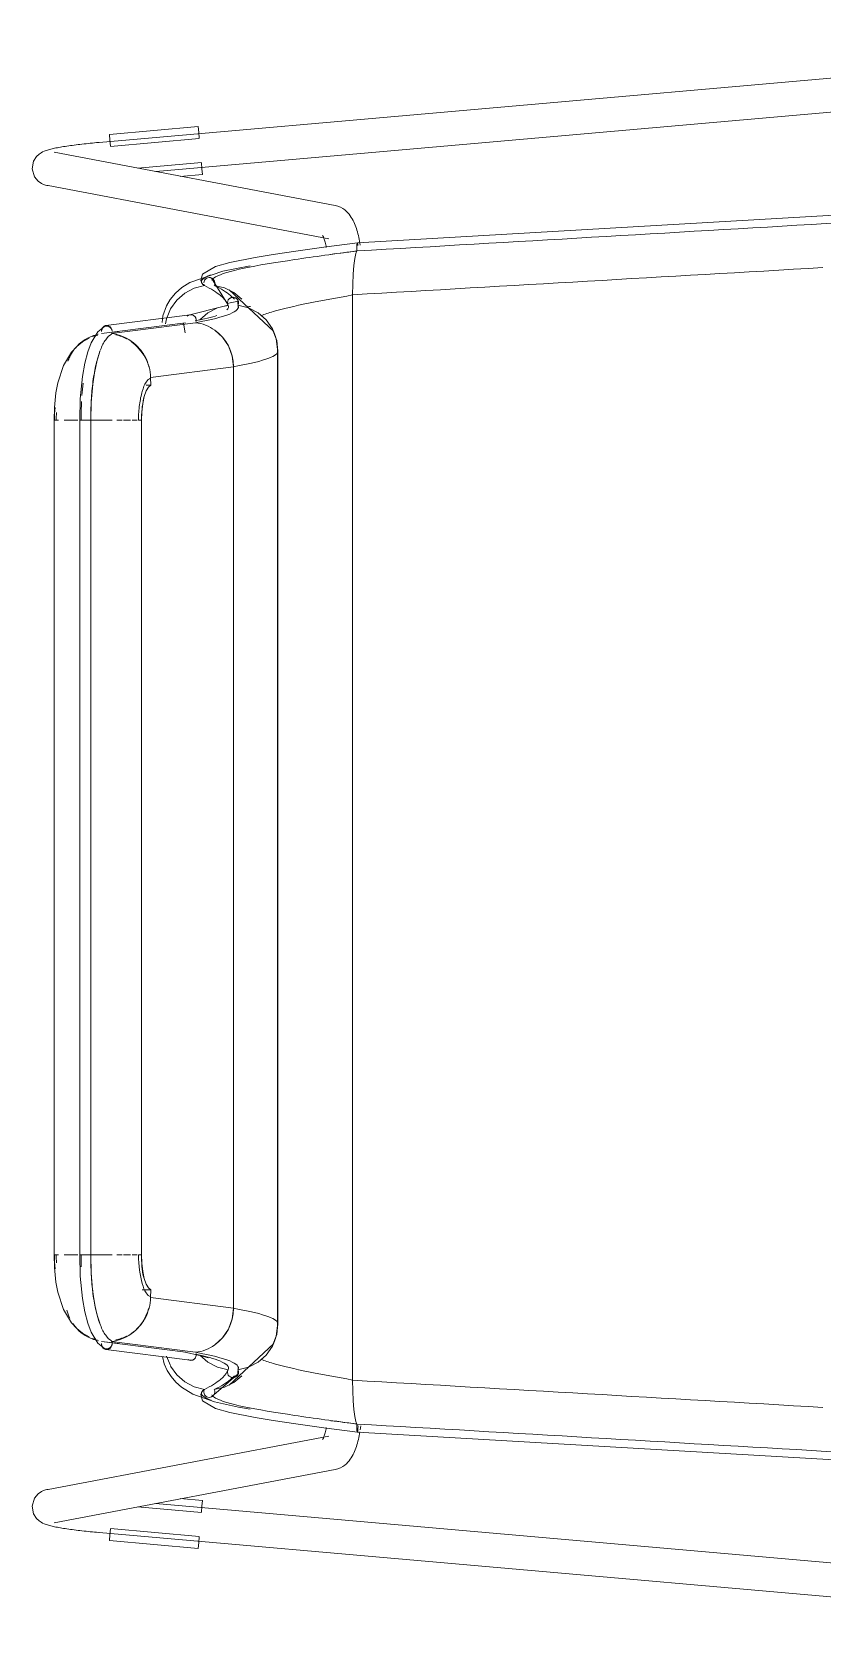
# Model space of a CAD drawing. Header units: millimetres. Extents: x 155927 to 317870, y -36033 to 97293.
# Drawn here: x 158338 to 158617, y 30923 to 31493 of the extents above; entities that cross this region are included whole.
import ezdxf

# ---------------------------------------------------------------- set-up
doc = ezdxf.new("R2010")
doc.units = ezdxf.units.MM
doc.header["$MEASUREMENT"] = 0
doc.layers.add('I-FURN', color=8, linetype='CONTINUOUS', lineweight=9)

msp = doc.modelspace()

# ---------------------------------------------------------------- linework, layer by layer
at = {"layer": 'I-FURN'}
for p, q in [((158804.87, 31492.59), (158361.55, 31453.64)), ((158381.58, 31443.35), (158805.92, 31480.63)), ((158365.16, 31456.45), (158396.57, 31459.21)), ((158365.34, 31454.41), (158365.16, 31456.45)), ((158365.52, 31452.35), (158365.34, 31454.41)), ((158365.53, 31452.22), (158396.94, 31454.98)), ((158396.57, 31459.21), (158396.75, 31457.17)), ((158396.75, 31457.17), (158396.93, 31455.1)), ((158338.36, 31447.02), (158339.4, 31448.67)), ((158339.4, 31448.67), (158340.31, 31449.53)), ((158340.31, 31449.53), (158341.01, 31450)), ((158341.01, 31450), (158341.57, 31450.31)), ((158341.57, 31450.31), (158342.05, 31450.52)), ((158342.05, 31450.52), (158342.48, 31450.69)), ((158342.48, 31450.69), (158342.88, 31450.83)), ((158342.88, 31450.83), (158343.28, 31450.96)), ((158343.28, 31450.96), (158343.67, 31451.07)), ((158343.67, 31451.07), (158344.07, 31451.18)), ((158344.07, 31451.18), (158344.49, 31451.29)), ((158344.49, 31451.29), (158344.91, 31451.39)), ((158344.91, 31451.39), (158345.36, 31451.49)), ((158345.36, 31451.49), (158345.82, 31451.58)), ((158444.99, 31431.34), (158345.7, 31450.16)), ((158345.82, 31451.58), (158346.29, 31451.68)), ((158346.29, 31451.68), (158346.79, 31451.77)), ((158346.79, 31451.77), (158347.3, 31451.87)), ((158347.3, 31451.87), (158347.84, 31451.96)), ((158347.84, 31451.96), (158348.39, 31452.05)), ((158348.39, 31452.05), (158348.96, 31452.15)), ((158348.96, 31452.15), (158349.54, 31452.24)), ((158349.54, 31452.24), (158350.15, 31452.33)), ((158350.15, 31452.33), (158350.77, 31452.42)), ((158350.77, 31452.42), (158351.4, 31452.51)), ((158351.4, 31452.51), (158352.05, 31452.6)), ((158352.05, 31452.6), (158352.71, 31452.69)), ((158352.71, 31452.69), (158353.39, 31452.77)), ((158353.39, 31452.77), (158354.08, 31452.86)), ((158354.08, 31452.86), (158354.77, 31452.94)), ((158354.77, 31452.94), (158355.48, 31453.03)), ((158355.48, 31453.03), (158356.2, 31453.11)), ((158356.2, 31453.11), (158356.93, 31453.19)), ((158356.93, 31453.19), (158357.66, 31453.26)), ((158357.66, 31453.26), (158358.4, 31453.34)), ((158358.4, 31453.34), (158359.14, 31453.41)), ((158359.14, 31453.41), (158359.89, 31453.49)), ((158359.89, 31453.49), (158360.64, 31453.56)), ((158360.64, 31453.56), (158361.39, 31453.62)), ((158361.39, 31453.62), (158361.55, 31453.64)), ((158337.88, 31444.26), (158338.36, 31447.02)), ((158338.71, 31441.51), (158337.88, 31444.26)), ((158397.68, 31446.53), (158375.2, 31444.56)), ((158397.7, 31446.41), (158397.88, 31444.35)), ((158397.88, 31444.35), (158398.06, 31442.3)), ((158338.71, 31441.51), (158340.03, 31439.93)), ((158340.03, 31439.93), (158341.12, 31439.18)), ((158341.12, 31439.18), (158341.92, 31438.81)), ((158341.92, 31438.81), (158342.54, 31438.59)), ((158342.54, 31438.59), (158343.05, 31438.46)), ((158343.05, 31438.46), (158343.47, 31438.37)), ((158343.47, 31438.37), (158442.76, 31419.55)), ((158390.16, 31441.61), (158398.06, 31442.3)), ((158452.84, 31418.15), (158784.75, 31437.44)), ((158444.99, 31431.34), (158445.98, 31431.09)), ((158445.98, 31431.09), (158446.88, 31430.72)), ((158446.88, 31430.72), (158447.67, 31430.29)), ((158447.67, 31430.29), (158448.35, 31429.8)), ((158448.35, 31429.8), (158448.95, 31429.29)), ((158448.95, 31429.29), (158449.47, 31428.77)), ((158449.47, 31428.77), (158449.92, 31428.24)), ((158449.92, 31428.24), (158450.32, 31427.71)), ((158450.32, 31427.71), (158450.68, 31427.17)), ((158450.68, 31427.17), (158451.01, 31426.63)), ((158451.01, 31426.63), (158451.3, 31426.1)), ((158451.3, 31426.1), (158451.57, 31425.55)), ((158440.53, 31420.77), (158440.55, 31420.75)), ((158440.55, 31420.75), (158440.59, 31420.68)), ((158440.59, 31420.68), (158440.64, 31420.59)), ((158440.64, 31420.59), (158440.71, 31420.44)), ((158440.71, 31420.44), (158440.8, 31420.24)), ((158440.8, 31420.24), (158440.89, 31420.01)), ((158440.89, 31420.01), (158441, 31419.74)), ((158451.57, 31425.55), (158451.82, 31424.98)), ((158451.82, 31424.98), (158452.06, 31424.41)), ((158452.06, 31424.41), (158452.28, 31423.83)), ((158452.28, 31423.83), (158452.48, 31423.24)), ((158452.48, 31423.24), (158452.68, 31422.64)), ((158452.68, 31422.64), (158452.86, 31422.02)), ((158452.86, 31422.02), (158453.03, 31421.39)), ((158453.03, 31421.39), (158453.19, 31420.75)), ((158453.19, 31420.75), (158453.35, 31420.09)), ((158453.35, 31420.09), (158453.49, 31419.42)), ((158431.05, 31415.24), (158423.04, 31414.06)), ((158440.98, 31416.6), (158431.05, 31415.24)), ((158452.84, 31418.15), (158440.98, 31416.6)), ((158441, 31419.74), (158441.1, 31419.44)), ((158441.1, 31419.44), (158441.21, 31419.1)), ((158441.21, 31419.1), (158441.32, 31418.74)), ((158441.32, 31418.74), (158441.42, 31418.34)), ((158441.42, 31418.34), (158441.53, 31417.92)), ((158441.53, 31417.92), (158441.63, 31417.48)), ((158441.63, 31417.48), (158441.74, 31417.01)), ((158441.74, 31417.01), (158441.83, 31416.51)), ((158451.89, 31412.65), (158452.25, 31414.38)), ((158452.25, 31414.38), (158451.89, 31412.64)), ((158452.25, 31414.38), (158452.65, 31415.29)), ((158452.65, 31415.29), (158452.25, 31414.38)), ((158452.64, 31416.75), (158452.63, 31416.25)), ((158452.63, 31416.26), (158452.64, 31416.75)), ((158452.63, 31415.76), (158452.63, 31416.26)), ((158452.63, 31416.25), (158452.63, 31415.76)), ((158452.63, 31415.76), (158452.65, 31415.29)), ((158452.65, 31415.29), (158452.63, 31415.76)), ((158452.64, 31416.75), (158452.66, 31417.21)), ((158452.66, 31417.2), (158452.64, 31416.75)), ((158452.69, 31417.59), (158452.66, 31417.2)), ((158452.66, 31417.21), (158452.69, 31417.59)), ((158452.74, 31417.89), (158452.69, 31417.59)), ((158452.69, 31417.59), (158452.74, 31417.89)), ((158452.89, 31418.09), (158452.84, 31418.15)), ((158452.84, 31418.15), (158452.89, 31418.09)), ((158452.94, 31417.91), (158452.99, 31417.62)), ((158452.99, 31417.61), (158452.94, 31417.9)), ((158452.99, 31417.62), (158453.02, 31417.24)), ((158453.02, 31417.23), (158452.99, 31417.61)), ((158453.49, 31419.42), (158453.62, 31418.74)), ((158453.62, 31418.74), (158453.75, 31418.05)), ((158453.75, 31418.05), (158453.87, 31417.34)), ((158402.71, 31409.82), (158398.07, 31407.05)), ((158407.7, 31411.22), (158402.71, 31409.82)), ((158414.93, 31410.05), (158405.26, 31408.14)), ((158416.72, 31413.03), (158407.7, 31411.22)), ((158423.04, 31414.06), (158416.72, 31413.03)), ((158451.57, 31410.14), (158451.33, 31407.04)), ((158451.34, 31407.09), (158451.57, 31410.15)), ((158451.89, 31412.64), (158451.57, 31410.14)), ((158451.58, 31410.18), (158451.89, 31412.64)), ((158393.55, 31404.15), (158390.72, 31402.34)), ((158405.26, 31408.14), (158393.55, 31404.15)), ((158398.75, 31403.04), (158395.12, 31402.14)), ((158398.07, 31407.05), (158397.54, 31404.86)), ((158397.54, 31404.86), (158397.83, 31403.95)), ((158398.55, 31404.01), (158398.62, 31404.5)), ((158398.62, 31404.5), (158398.55, 31404.01)), ((158398.76, 31403.04), (158398.59, 31403.51)), ((158398.59, 31403.51), (158398.75, 31403.04)), ((158398.62, 31404.5), (158398.82, 31404.96)), ((158398.82, 31404.96), (158398.62, 31404.5)), ((158399.12, 31405.35), (158398.82, 31404.96)), ((158398.82, 31404.96), (158399.13, 31405.34)), ((158399.52, 31405.65), (158399.12, 31405.35)), ((158399.13, 31405.34), (158399.52, 31405.64)), ((158399.52, 31405.64), (158399.97, 31405.84)), ((158399.97, 31405.84), (158399.52, 31405.65)), ((158400.46, 31405.92), (158399.97, 31405.84)), ((158399.97, 31405.84), (158400.46, 31405.91)), ((158400.94, 31405.86), (158400.46, 31405.92)), ((158400.46, 31405.91), (158400.94, 31405.85)), ((158401.4, 31405.67), (158400.94, 31405.86)), ((158400.94, 31405.85), (158401.4, 31405.67)), ((158401.31, 31405.72), (158407.02, 31396.33)), ((158401.4, 31405.67), (158401.81, 31405.38)), ((158401.81, 31405.39), (158401.4, 31405.67)), ((158402.12, 31405.01), (158401.81, 31405.39)), ((158401.81, 31405.38), (158402.12, 31405)), ((158402.33, 31404.56), (158402.12, 31405.01)), ((158402.12, 31405), (158402.33, 31404.55)), ((158402.39, 31403.56), (158402.24, 31403.09)), ((158402.24, 31403.09), (158402.39, 31403.56)), ((158402.24, 31403.09), (158405.85, 31402.3)), ((158405.86, 31402.31), (158402.24, 31403.09)), ((158402.42, 31404.06), (158402.33, 31404.56)), ((158402.33, 31404.55), (158402.42, 31404.06)), ((158402.42, 31404.06), (158402.39, 31403.56)), ((158402.39, 31403.56), (158402.42, 31404.06)), ((158451.12, 31399.81), (158451.18, 31403.51)), ((158451.18, 31403.5), (158451.12, 31399.74)), ((158451.18, 31403.57), (158451.33, 31407.04)), ((158451.33, 31407.04), (158451.18, 31403.5)), ((158386.7, 31398.18), (158385.36, 31395.91)), ((158388.48, 31400.35), (158386.7, 31398.18)), ((158388.98, 31397.91), (158386.8, 31394.83)), ((158390.72, 31402.34), (158388.48, 31400.35)), ((158391.8, 31400.4), (158388.98, 31397.91)), ((158395.12, 31402.14), (158391.8, 31400.4)), ((158405.85, 31402.3), (158409.18, 31400.66)), ((158409.18, 31400.67), (158405.86, 31402.31)), ((158410.73, 31397.59), (158406.84, 31396.76)), ((158407.01, 31397.54), (158406.92, 31397.05)), ((158406.93, 31397.05), (158407.01, 31397.54)), ((158407.01, 31397.54), (158407.21, 31397.99)), ((158407.21, 31397.99), (158407.01, 31397.54)), ((158407.21, 31397.99), (158407.52, 31398.37)), ((158407.52, 31398.37), (158407.21, 31397.99)), ((158407.51, 31401.61), (158423.2, 31387)), ((158407.93, 31398.67), (158407.52, 31398.37)), ((158407.52, 31398.37), (158407.93, 31398.66)), ((158408.39, 31398.86), (158407.93, 31398.67)), ((158407.93, 31398.66), (158408.39, 31398.85)), ((158408.39, 31398.85), (158408.88, 31398.92)), ((158408.88, 31398.92), (158408.39, 31398.86)), ((158408.88, 31398.92), (158409.37, 31398.85)), ((158409.37, 31398.86), (158408.88, 31398.92)), ((158412.02, 31398.26), (158409.18, 31400.67)), ((158409.18, 31400.65), (158412.02, 31398.26)), ((158409.83, 31398.67), (158409.37, 31398.86)), ((158409.37, 31398.85), (158409.83, 31398.66)), ((158410.23, 31398.37), (158409.83, 31398.67)), ((158409.83, 31398.66), (158410.23, 31398.37)), ((158410.23, 31398.37), (158410.54, 31397.99)), ((158410.55, 31397.99), (158410.23, 31398.37)), ((158410.54, 31397.99), (158410.75, 31397.54)), ((158410.75, 31397.54), (158410.55, 31397.99)), ((158410.6, 31397.89), (158410.65, 31395.01)), ((158410.75, 31397.54), (158410.83, 31397.05)), ((158410.83, 31397.05), (158410.75, 31397.54)), ((158451.12, 31399.74), (158451.12, 31016.34)), ((158451.12, 31016.34), (158451.12, 31399.74)), ((158363.96, 31388.92), (158393.74, 31392.77)), ((158384.07, 31392.31), (158383.77, 31390.04)), ((158385.36, 31395.91), (158384.07, 31392.31)), ((158386.8, 31394.83), (158385.4, 31391.32)), ((158393.06, 31392.53), (158392.68, 31392.24)), ((158393.5, 31392.72), (158393.06, 31392.53)), ((158393.97, 31392.78), (158393.5, 31392.72)), ((158393.66, 31392.76), (158405.28, 31395.72)), ((158394.44, 31392.72), (158393.97, 31392.78)), ((158394.88, 31392.53), (158394.44, 31392.72)), ((158395.27, 31392.23), (158394.88, 31392.53)), ((158395.57, 31391.85), (158395.27, 31392.23)), ((158395.76, 31391.4), (158395.57, 31391.85)), ((158400.01, 31393.43), (158397.14, 31390.93)), ((158403.41, 31395.19), (158400.01, 31393.43)), ((158407.12, 31396.08), (158403.41, 31395.19)), ((158405.28, 31395.72), (158407.14, 31396.05)), ((158406.92, 31397.05), (158406.96, 31396.55)), ((158406.96, 31396.55), (158406.93, 31397.05)), ((158407.13, 31396.08), (158406.96, 31396.55)), ((158406.96, 31396.55), (158407.12, 31396.08)), ((158410.79, 31396.55), (158410.63, 31396.08)), ((158410.63, 31396.08), (158410.79, 31396.55)), ((158414.34, 31395.19), (158410.63, 31396.08)), ((158410.83, 31397.05), (158410.79, 31396.55)), ((158410.79, 31396.55), (158410.83, 31397.05)), ((158417.74, 31393.43), (158414.34, 31395.19)), ((158414.34, 31395.18), (158417.73, 31393.43)), ((158417.73, 31393.43), (158420.61, 31390.92)), ((158420.61, 31390.93), (158417.74, 31393.43)), ((158361.08, 31386.67), (158358.78, 31382.84)), ((158363.47, 31388.56), (158361.08, 31386.67)), ((158362.41, 31386.07), (158392.1, 31389.92)), ((158368.37, 31386.85), (158365.94, 31386.53)), ((158395.65, 31389.94), (158365.95, 31386.1)), ((158385.4, 31391.32), (158385.04, 31389.58)), ((158385.04, 31389.57), (158385.41, 31391.31)), ((158391.32, 31389.8), (158392.01, 31386.31)), ((158395.84, 31390.91), (158395.76, 31391.4)), ((158395.8, 31390.41), (158395.84, 31390.91)), ((158405.15, 31384.82), (158402.41, 31387.31)), ((158422.78, 31387.79), (158420.61, 31390.93)), ((158420.61, 31390.92), (158422.78, 31387.79)), ((158422.61, 31388.1), (158424.33, 31383.64)), ((158422.78, 31387.79), (158424.14, 31384.22)), ((158424.15, 31384.22), (158422.78, 31387.79)), ((158423.2, 31387), (158423.91, 31385.08)), ((158353.63, 31381.53), (158351.8, 31379.55)), ((158355.7, 31383.2), (158353.63, 31381.53)), ((158357.97, 31384.53), (158355.7, 31383.2)), ((158358.78, 31382.84), (158357.59, 31379.67)), ((158361.92, 31380.13), (158360.83, 31376.7)), ((158407.23, 31381.71), (158405.15, 31384.82)), ((158408.55, 31378.16), (158407.23, 31381.71)), ((158424.14, 31384.22), (158424.62, 31380.43)), ((158424.62, 31380.43), (158424.15, 31384.22)), ((158424.33, 31383.64), (158424.77, 31379.89)), ((158424.62, 31380.43), (158424.62, 31035.64)), ((158424.62, 31035.64), (158424.62, 31380.43)), ((158348.93, 31374.84), (158346.91, 31368.69)), ((158351.8, 31379.55), (158348.93, 31374.84)), ((158356.51, 31375.63), (158355.64, 31370.91)), ((158357.59, 31379.67), (158356.51, 31375.63)), ((158360.83, 31376.7), (158359.86, 31372.26)), ((158379.75, 31370.53), (158409.02, 31374.39)), ((158409.02, 31374.39), (158408.55, 31378.16)), ((158409.02, 31374.39), (158409.02, 31041.68)), ((158409.02, 31041.68), (158409.02, 31374.39)), ((158424.77, 31340.98), (158424.77, 31379.89)), ((158346.91, 31368.69), (158346.26, 31365.19)), ((158355.64, 31370.91), (158354.84, 31363.02)), ((158359.86, 31372.26), (158359.27, 31368.25)), ((158379.81, 31367.82), (158379.75, 31370.53)), ((158346.26, 31365.19), (158345.74, 31359.98)), ((158354.84, 31363.02), (158354.69, 31355.46)), ((158359.27, 31368.25), (158358.73, 31361.69)), ((158376.98, 31361.35), (158377.49, 31363.84)), ((158377.49, 31363.84), (158378.16, 31365.83)), ((158379.81, 31367.82), (158378.15, 31367.82)), ((158378.16, 31365.83), (158378.95, 31367.18)), ((158378.95, 31367.18), (158379.81, 31367.82)), ((158345.74, 31359.98), (158345.66, 31355.46)), ((158358.73, 31361.69), (158358.66, 31355.46)), ((158376.56, 31355.46), (158376.66, 31358.5)), ((158376.66, 31358.5), (158376.98, 31361.35)), ((158345.83, 31355.46), (158345.66, 31355.46)), ((158345.66, 31355.46), (158345.66, 31060.61)), ((158345.67, 31355.46), (158347.15, 31355.46)), ((158349.18, 31355.46), (158351.75, 31355.46)), ((158353.99, 31355.46), (158351.91, 31355.46)), ((158351.92, 31355.46), (158353.99, 31355.46)), ((158354.69, 31355.46), (158354.69, 31060.61)), ((158354.69, 31355.46), (158358.54, 31355.46)), ((158354.76, 31355.46), (158354.69, 31355.46)), ((158354.96, 31355.46), (158354.76, 31355.46)), ((158355.26, 31355.46), (158354.96, 31355.46)), ((158355.65, 31355.46), (158355.26, 31355.46)), ((158356.11, 31355.46), (158355.65, 31355.46)), ((158356.6, 31355.46), (158356.11, 31355.46)), ((158357.1, 31355.46), (158356.6, 31355.46)), ((158357.57, 31355.46), (158357.1, 31355.46)), ((158357.99, 31355.46), (158357.57, 31355.46)), ((158358.32, 31355.46), (158357.99, 31355.46)), ((158358.54, 31355.46), (158358.32, 31355.46)), ((158362.44, 31355.46), (158358.63, 31355.46)), ((158358.63, 31355.46), (158362.44, 31355.46)), ((158358.66, 31060.61), (158358.66, 31355.46)), ((158362.63, 31355.46), (158366.19, 31355.46)), ((158367.82, 31355.46), (158369.66, 31355.46)), ((158370.18, 31355.46), (158372.64, 31355.46)), ((158373.23, 31355.46), (158374.97, 31355.46)), ((158376.5, 31355.46), (158376.5, 31060.61)), ((158376.56, 31060.61), (158376.56, 31355.46)), ((158424.77, 31036.18), (158424.77, 31340.98)), ((158345.66, 31060.61), (158345.83, 31060.61)), ((158345.74, 31056.09), (158345.66, 31060.61)), ((158347.15, 31060.61), (158345.67, 31060.61)), ((158346.26, 31050.88), (158345.74, 31056.09)), ((158351.75, 31060.61), (158349.18, 31060.61)), ((158351.91, 31060.61), (158353.99, 31060.61)), ((158353.99, 31060.61), (158351.92, 31060.61)), ((158358.65, 31060.61), (158354.69, 31060.61)), ((158354.84, 31053.05), (158354.69, 31060.61)), ((158354.69, 31060.61), (158354.76, 31060.61)), ((158354.76, 31060.61), (158354.96, 31060.61)), ((158354.96, 31060.61), (158355.26, 31060.61)), ((158355.26, 31060.61), (158355.65, 31060.61)), ((158355.65, 31060.61), (158356.11, 31060.61)), ((158356.11, 31060.61), (158356.6, 31060.61)), ((158356.6, 31060.61), (158357.1, 31060.61)), ((158357.1, 31060.61), (158357.57, 31060.61)), ((158357.57, 31060.61), (158357.99, 31060.61)), ((158357.99, 31060.61), (158358.32, 31060.61)), ((158358.32, 31060.61), (158358.54, 31060.61)), ((158358.54, 31060.61), (158358.65, 31060.61)), ((158358.63, 31060.61), (158362.44, 31060.61)), ((158362.44, 31060.61), (158358.63, 31060.61)), ((158358.66, 31060.61), (158358.74, 31054.2)), ((158366.19, 31060.61), (158362.63, 31060.61)), ((158369.66, 31060.61), (158367.82, 31060.61)), ((158372.64, 31060.61), (158370.18, 31060.61)), ((158374.97, 31060.61), (158373.23, 31060.61)), ((158376.66, 31057.57), (158376.56, 31060.61)), ((158376.98, 31054.72), (158376.66, 31057.57)), ((158346.91, 31047.39), (158346.26, 31050.88)), ((158355.64, 31045.16), (158354.84, 31053.05)), ((158358.74, 31054.2), (158359.22, 31048.21)), ((158377.49, 31052.23), (158376.98, 31054.72)), ((158378.16, 31050.25), (158377.49, 31052.23)), ((158378.95, 31048.9), (158378.16, 31050.25)), ((158348.93, 31041.24), (158346.91, 31047.39)), ((158356.51, 31040.45), (158355.64, 31045.16)), ((158359.22, 31048.21), (158360.05, 31042.78)), ((158376.81, 31048.26), (158379.81, 31048.26)), ((158379.81, 31048.26), (158378.95, 31048.9)), ((158379.75, 31045.54), (158379.81, 31048.26)), ((158409.02, 31041.68), (158379.75, 31045.54)), ((158351.8, 31036.52), (158348.93, 31041.24)), ((158357.59, 31036.41), (158356.51, 31040.45)), ((158360.05, 31042.78), (158360.85, 31039.28)), ((158360.85, 31039.28), (158361.73, 31036.45)), ((158408.55, 31037.91), (158409.02, 31041.68)), ((158353.63, 31034.54), (158351.8, 31036.52)), ((158355.7, 31032.87), (158353.63, 31034.54)), ((158358.78, 31033.24), (158357.59, 31036.41)), ((158361.08, 31029.41), (158358.78, 31033.24)), ((158361.73, 31036.45), (158361.92, 31035.94)), ((158405.15, 31031.25), (158407.23, 31034.36)), ((158407.23, 31034.36), (158408.55, 31037.91)), ((158424.62, 31035.64), (158424.14, 31031.85)), ((158424.15, 31031.85), (158424.62, 31035.64)), ((158424.33, 31032.43), (158424.77, 31036.18)), ((158357.97, 31031.54), (158355.7, 31032.87)), ((158363.47, 31027.52), (158361.08, 31029.41)), ((158392.1, 31026.15), (158362.41, 31030)), ((158368.37, 31029.23), (158363.6, 31029.85)), ((158395.65, 31026.13), (158365.95, 31029.98)), ((158402.41, 31028.76), (158405.15, 31031.25)), ((158407.51, 31014.47), (158423.2, 31029.07)), ((158422.78, 31028.29), (158420.61, 31025.15)), ((158420.61, 31025.15), (158422.78, 31028.28)), ((158422.61, 31027.97), (158424.33, 31032.43)), ((158424.14, 31031.85), (158422.78, 31028.29)), ((158422.78, 31028.28), (158424.15, 31031.85)), ((158423.2, 31029.07), (158423.91, 31030.99)), ((158393.74, 31023.3), (158363.96, 31027.16)), ((158383.89, 31024.62), (158384.55, 31022.11)), ((158384.55, 31022.11), (158385.58, 31019.74)), ((158385.4, 31024.76), (158386.71, 31021.42)), ((158397.61, 31024.9), (158391.32, 31026.28)), ((158393.06, 31023.54), (158393.5, 31023.35)), ((158393.5, 31023.35), (158393.97, 31023.29)), ((158393.97, 31023.29), (158394.44, 31023.36)), ((158394.44, 31023.36), (158394.88, 31023.55)), ((158394.88, 31023.55), (158395.27, 31023.84)), ((158395.27, 31023.84), (158395.57, 31024.22)), ((158395.57, 31024.22), (158395.76, 31024.67)), ((158395.76, 31024.67), (158395.84, 31025.17)), ((158395.84, 31025.17), (158395.8, 31025.66)), ((158397.14, 31025.15), (158400.01, 31022.64)), ((158400.05, 31024.15), (158397.61, 31024.9)), ((158400.01, 31022.64), (158403.41, 31020.89)), ((158417.73, 31022.64), (158414.34, 31020.89)), ((158414.34, 31020.89), (158417.74, 31022.64)), ((158420.61, 31025.15), (158417.73, 31022.64)), ((158417.74, 31022.64), (158420.61, 31025.15)), ((158385.58, 31019.74), (158386.95, 31017.54)), ((158386.8, 31021.24), (158388.98, 31018.16)), ((158386.95, 31017.54), (158388.64, 31015.57)), ((158388.98, 31018.16), (158391.8, 31015.68)), ((158401.31, 31010.36), (158410.73, 31018.48)), ((158403.41, 31020.89), (158407.12, 31019.99)), ((158406.84, 31019.31), (158407.02, 31019.75)), ((158406.96, 31019.52), (158406.92, 31019.02)), ((158406.92, 31019.02), (158407.01, 31018.53)), ((158406.93, 31019.03), (158406.96, 31019.52)), ((158407.01, 31018.54), (158406.93, 31019.03)), ((158406.96, 31019.52), (158407.13, 31019.99)), ((158407.12, 31019.99), (158406.96, 31019.52)), ((158407.21, 31018.09), (158407.01, 31018.54)), ((158407.01, 31018.53), (158407.21, 31018.08)), ((158407.52, 31017.7), (158407.21, 31018.09)), ((158407.21, 31018.08), (158407.52, 31017.7)), ((158407.93, 31017.41), (158407.52, 31017.7)), ((158407.52, 31017.7), (158407.93, 31017.41)), ((158408.39, 31017.22), (158407.93, 31017.41)), ((158407.93, 31017.41), (158408.39, 31017.22)), ((158408.88, 31017.15), (158408.39, 31017.22)), ((158408.39, 31017.22), (158408.88, 31017.15)), ((158409.37, 31017.22), (158408.88, 31017.15)), ((158408.88, 31017.15), (158409.37, 31017.22)), ((158412.02, 31017.81), (158409.18, 31015.42)), ((158409.18, 31015.41), (158412.02, 31017.81)), ((158409.83, 31017.41), (158409.37, 31017.22)), ((158409.37, 31017.22), (158409.83, 31017.41)), ((158410.23, 31017.7), (158409.83, 31017.41)), ((158409.83, 31017.41), (158410.23, 31017.7)), ((158410.54, 31018.09), (158410.23, 31017.7)), ((158410.23, 31017.7), (158410.55, 31018.08)), ((158410.75, 31018.54), (158410.54, 31018.09)), ((158410.55, 31018.08), (158410.75, 31018.53)), ((158410.6, 31018.18), (158410.65, 31021.06)), ((158410.63, 31019.99), (158414.34, 31020.89)), ((158410.63, 31019.99), (158410.79, 31019.52)), ((158410.79, 31019.52), (158410.63, 31019.99)), ((158410.83, 31019.03), (158410.75, 31018.54)), ((158410.75, 31018.53), (158410.83, 31019.02)), ((158410.79, 31019.52), (158410.83, 31019.03)), ((158410.83, 31019.02), (158410.79, 31019.52)), ((158451.12, 31016.34), (158451.18, 31012.57)), ((158451.18, 31012.57), (158451.12, 31016.26)), ((158388.64, 31015.57), (158390.6, 31013.83)), ((158390.6, 31013.83), (158394.71, 31011.33)), ((158391.8, 31015.68), (158395.12, 31013.94)), ((158394.71, 31011.33), (158402.34, 31008.65)), ((158395.12, 31013.94), (158398.75, 31013.03)), ((158397.54, 31011.21), (158397.83, 31012.13)), ((158398.07, 31009.03), (158397.54, 31011.21)), ((158398.55, 31012.07), (158398.59, 31012.56)), ((158398.59, 31012.56), (158398.55, 31012.07)), ((158398.62, 31011.57), (158398.55, 31012.07)), ((158398.55, 31012.07), (158398.62, 31011.57)), ((158398.59, 31012.56), (158398.76, 31013.03)), ((158398.75, 31013.03), (158398.59, 31012.56)), ((158398.82, 31011.12), (158398.62, 31011.57)), ((158398.62, 31011.57), (158398.82, 31011.12)), ((158399.13, 31010.73), (158398.82, 31011.12)), ((158398.82, 31011.12), (158399.12, 31010.73)), ((158399.12, 31010.73), (158399.52, 31010.43)), ((158399.52, 31010.43), (158399.13, 31010.73)), ((158399.97, 31010.24), (158399.52, 31010.43)), ((158399.52, 31010.43), (158399.97, 31010.23)), ((158400.46, 31010.16), (158399.97, 31010.24)), ((158399.97, 31010.23), (158400.46, 31010.16)), ((158400.94, 31010.22), (158400.46, 31010.16)), ((158400.46, 31010.16), (158400.94, 31010.22)), ((158401.4, 31010.4), (158400.94, 31010.22)), ((158400.94, 31010.22), (158401.4, 31010.4)), ((158401.58, 31010.51), (158401.37, 31010.38)), ((158401.81, 31010.69), (158401.4, 31010.4)), ((158401.4, 31010.4), (158401.81, 31010.69)), ((158402.12, 31011.07), (158401.81, 31010.69)), ((158401.81, 31010.69), (158402.12, 31011.07)), ((158402.33, 31011.52), (158402.12, 31011.07)), ((158402.12, 31011.07), (158402.33, 31011.52)), ((158405.85, 31013.78), (158402.24, 31012.98)), ((158402.24, 31012.98), (158405.86, 31013.77)), ((158402.24, 31012.98), (158402.39, 31012.51)), ((158402.39, 31012.51), (158402.24, 31012.98)), ((158402.42, 31012.01), (158402.33, 31011.52)), ((158402.33, 31011.52), (158402.42, 31012.01)), ((158402.39, 31012.51), (158402.42, 31012.01)), ((158402.42, 31012.01), (158402.39, 31012.51)), ((158409.18, 31015.42), (158405.85, 31013.78)), ((158405.86, 31013.77), (158409.18, 31015.41)), ((158451.18, 31012.57), (158451.33, 31009.03)), ((158451.33, 31009.03), (158451.18, 31012.51)), ((158402.71, 31006.26), (158398.07, 31009.03)), ((158402.34, 31008.65), (158410.86, 31006.76)), ((158407.7, 31004.85), (158402.71, 31006.26)), ((158416.72, 31003.05), (158407.7, 31004.85)), ((158410.86, 31006.76), (158414.93, 31006.03)), ((158451.33, 31009.03), (158451.57, 31005.93)), ((158451.57, 31005.93), (158451.34, 31008.99)), ((158451.57, 31005.93), (158451.89, 31003.44)), ((158451.89, 31003.43), (158451.58, 31005.9)), ((158423.04, 31002.01), (158416.72, 31003.05)), ((158431.05, 31000.83), (158423.04, 31002.01)), ((158440.98, 30999.48), (158431.05, 31000.83)), ((158452.84, 30997.92), (158440.98, 30999.48)), ((158441.63, 30998.6), (158441.74, 30999.07)), ((158441.74, 30999.07), (158441.83, 30999.56)), ((158451.89, 31003.44), (158452.25, 31001.69)), ((158452.25, 31001.69), (158451.89, 31003.43)), ((158452.65, 31000.79), (158452.25, 31001.69)), ((158452.25, 31001.69), (158452.65, 31000.79)), ((158452.65, 31000.79), (158452.63, 31000.32)), ((158452.63, 31000.31), (158452.65, 31000.79)), ((158452.63, 31000.32), (158452.63, 30999.82)), ((158452.63, 30999.82), (158452.63, 31000.31)), ((158452.63, 30999.82), (158452.64, 30999.33)), ((158452.64, 30999.32), (158452.63, 30999.82)), ((158452.64, 30999.33), (158452.66, 30998.87)), ((158452.66, 30998.87), (158452.64, 30999.32)), ((158452.66, 30998.87), (158452.69, 30998.49)), ((158452.69, 30998.48), (158452.66, 30998.87)), ((158452.99, 30998.46), (158453.02, 30998.84)), ((158453.02, 30998.83), (158452.99, 30998.45)), ((158453.02, 30998.84), (158453.05, 30999.29)), ((158453.05, 30999.29), (158453.02, 30998.83)), ((158453.06, 30999.78), (158453.05, 31000.28)), ((158453.05, 31000.28), (158453.06, 30999.78)), ((158453.05, 30999.29), (158453.06, 30999.78)), ((158453.06, 30999.78), (158453.05, 30999.29)), ((158453.87, 30998.73), (158453.97, 30999.44)), ((158453.97, 30999.44), (158454.07, 31000.17)), ((158442.76, 30996.52), (158343.47, 30977.7)), ((158440.53, 30995.3), (158440.55, 30995.32)), ((158440.55, 30995.32), (158440.59, 30995.4)), ((158440.59, 30995.4), (158440.64, 30995.48)), ((158440.64, 30995.48), (158440.71, 30995.64)), ((158440.71, 30995.64), (158440.8, 30995.83)), ((158440.8, 30995.83), (158440.89, 30996.06)), ((158440.89, 30996.06), (158441, 30996.33)), ((158441, 30996.33), (158441.1, 30996.63)), ((158441.1, 30996.63), (158441.21, 30996.97)), ((158441.21, 30996.97), (158441.32, 30997.34)), ((158441.32, 30997.34), (158441.42, 30997.73)), ((158441.42, 30997.73), (158441.53, 30998.15)), ((158441.53, 30998.15), (158441.63, 30998.6)), ((158452.48, 30992.83), (158452.68, 30993.44)), ((158452.68, 30993.44), (158452.86, 30994.05)), ((158452.69, 30998.49), (158452.74, 30998.19)), ((158452.74, 30998.18), (158452.69, 30998.48)), ((158452.74, 30998.19), (158452.79, 30997.99)), ((158452.79, 30997.99), (158452.74, 30998.18)), ((158452.79, 30997.99), (158452.84, 30997.92)), ((158452.84, 30997.92), (158452.79, 30997.99)), ((158452.84, 30997.92), (158452.89, 30997.98)), ((158452.89, 30997.98), (158452.84, 30997.92)), ((158452.84, 30997.92), (158784.75, 30978.63)), ((158452.86, 30994.05), (158453.03, 30994.68)), ((158452.89, 30997.98), (158452.94, 30998.17)), ((158452.94, 30998.16), (158452.89, 30997.98)), ((158452.94, 30998.17), (158452.99, 30998.46)), ((158452.99, 30998.45), (158452.94, 30998.16)), ((158453.03, 30994.68), (158453.19, 30995.33)), ((158453.19, 30995.33), (158453.35, 30995.98)), ((158453.35, 30995.98), (158453.49, 30996.65)), ((158453.49, 30996.65), (158453.62, 30997.33)), ((158453.62, 30997.33), (158453.75, 30998.02)), ((158449.47, 30987.3), (158449.92, 30987.83)), ((158449.92, 30987.83), (158450.32, 30988.36)), ((158450.32, 30988.36), (158450.68, 30988.9)), ((158450.68, 30988.9), (158451.01, 30989.44)), ((158451.01, 30989.44), (158451.3, 30989.98)), ((158451.3, 30989.98), (158451.57, 30990.53)), ((158451.57, 30990.53), (158451.82, 30991.09)), ((158451.82, 30991.09), (158452.06, 30991.66)), ((158452.06, 30991.66), (158452.28, 30992.24)), ((158452.28, 30992.24), (158452.48, 30992.83)), ((158345.7, 30965.91), (158444.99, 30984.73)), ((158444.99, 30984.73), (158445.98, 30984.99)), ((158445.98, 30984.99), (158446.88, 30985.35)), ((158446.88, 30985.35), (158447.67, 30985.79)), ((158447.67, 30985.79), (158448.35, 30986.27)), ((158448.35, 30986.27), (158448.95, 30986.78)), ((158448.95, 30986.78), (158449.47, 30987.3)), ((158338.71, 30974.57), (158340.03, 30976.14)), ((158340.03, 30976.14), (158341.12, 30976.89)), ((158341.12, 30976.89), (158341.92, 30977.27)), ((158341.92, 30977.27), (158342.54, 30977.48)), ((158342.54, 30977.48), (158343.05, 30977.62)), ((158343.05, 30977.62), (158343.47, 30977.7)), ((158338.71, 30974.57), (158337.88, 30971.82)), ((158337.88, 30971.82), (158338.36, 30969.06)), ((158375.08, 30971.53), (158397.68, 30969.54)), ((158805.92, 30935.44), (158381.42, 30972.74)), ((158398.06, 30973.77), (158390.16, 30974.46)), ((158397.88, 30971.73), (158397.7, 30969.66)), ((158398.06, 30973.77), (158397.88, 30971.73)), ((158338.36, 30969.06), (158339.4, 30967.4)), ((158339.4, 30967.4), (158340.31, 30966.55)), ((158340.31, 30966.55), (158341.01, 30966.07)), ((158341.01, 30966.07), (158341.57, 30965.76)), ((158341.57, 30965.76), (158342.05, 30965.55)), ((158342.05, 30965.55), (158342.48, 30965.38)), ((158342.48, 30965.38), (158342.88, 30965.24)), ((158342.88, 30965.24), (158343.28, 30965.11)), ((158343.28, 30965.11), (158343.67, 30965)), ((158343.67, 30965), (158344.07, 30964.89)), ((158344.07, 30964.89), (158344.49, 30964.79)), ((158344.49, 30964.79), (158344.91, 30964.69)), ((158344.91, 30964.69), (158345.36, 30964.59)), ((158345.36, 30964.59), (158345.82, 30964.49)), ((158345.82, 30964.49), (158346.29, 30964.4)), ((158346.29, 30964.4), (158346.79, 30964.3)), ((158346.79, 30964.3), (158347.3, 30964.21)), ((158347.3, 30964.21), (158347.84, 30964.11)), ((158347.84, 30964.11), (158348.39, 30964.02)), ((158348.39, 30964.02), (158348.96, 30963.93)), ((158348.96, 30963.93), (158349.54, 30963.84)), ((158349.54, 30963.84), (158350.15, 30963.74)), ((158350.15, 30963.74), (158350.77, 30963.65)), ((158350.77, 30963.65), (158351.4, 30963.56)), ((158351.4, 30963.56), (158352.05, 30963.48)), ((158352.05, 30963.48), (158352.71, 30963.39)), ((158352.71, 30963.39), (158353.39, 30963.3)), ((158353.39, 30963.3), (158354.08, 30963.22)), ((158354.08, 30963.22), (158354.77, 30963.13)), ((158354.77, 30963.13), (158355.48, 30963.05)), ((158355.48, 30963.05), (158356.2, 30962.97)), ((158356.2, 30962.97), (158356.93, 30962.89)), ((158356.93, 30962.89), (158357.66, 30962.81)), ((158357.66, 30962.81), (158358.4, 30962.73)), ((158358.4, 30962.73), (158359.14, 30962.66)), ((158359.14, 30962.66), (158359.89, 30962.59)), ((158359.89, 30962.59), (158360.64, 30962.52)), ((158360.64, 30962.52), (158361.39, 30962.45)), ((158361.39, 30962.45), (158361.55, 30962.43)), ((158361.55, 30962.43), (158804.87, 30923.49)), ((158365.16, 30959.62), (158365.34, 30961.66)), ((158396.57, 30956.86), (158365.16, 30959.62)), ((158365.34, 30961.66), (158365.52, 30963.73)), ((158396.94, 30961.09), (158365.53, 30963.85)), ((158396.93, 30960.97), (158396.75, 30958.9)), ((158396.75, 30958.9), (158396.57, 30956.86))]:
    msp.add_line(p, q, dxfattribs=at)
for centre, major_axis, ratio, start_param, end_param in [((158393.97, 31390.82), (0, -1.96), 0.955139, 1.359855, 3.903556), ((158393.96, 31374.26), (0, -15.78), 0.955139, 2.787556, 3.029056), ((158393.96, 31374.26), (0, -15.78), 0.955139, 2.545839, 2.787386), ((158393.96, 31374.26), (0, -15.78), 0.955139, 1.579038, 2.545717), ((158349.93, 31355.46), (0, -12.4), 0.287441, 4.492176, 4.712389), ((158361.41, 31355.46), (15.75, 0), 0.000004, 0.290246, 0.472486), ((158349.93, 31060.61), (0, -12.4), 0.287441, 4.712389, 4.950404), ((158361.41, 31060.61), (15.75, 0), 0.000004, 5.8107, 5.99294), ((158393.96, 31041.81), (0, -15.78), 0.955139, 0.595876, 1.562553), ((158393.96, 31041.81), (0, -15.78), 0.955139, 0.354206, 0.595753), ((158393.97, 31025.25), (0, -1.96), 0.955139, 5.775592, 8.064923), ((158393.96, 31041.81), (0, -15.78), 0.955139, 0.112537, 0.354036)]:
    msp.add_ellipse(centre, major_axis=major_axis, ratio=ratio, start_param=start_param, end_param=end_param, dxfattribs=at)
for points in [[(158784.65, 31434.61), (158729.25, 31431.39), (158618.48, 31424.95), (158507.89, 31418.51), (158452.65, 31415.29)], [(158443.29, 31414.09), (158446.38, 31414.48), (158449.52, 31414.88), (158452.64, 31415.27)], [(158451.12, 31399.81), (158506.48, 31403.01), (158561.9, 31406.21), (158617.36, 31409.4)], [(158395.44, 31390.57), (158398.56, 31391.23), (158401.48, 31391.88), (158403.2, 31392.54)], [(158395.65, 31389.94), (158401.15, 31390.96), (158409.21, 31393.01), (158411.18, 31395.06), (158410.63, 31396.08)], [(158406.7, 31394.44), (158407.27, 31394.99), (158407.42, 31395.53), (158407.13, 31396.08)], [(158413.69, 31395.52), (158414.15, 31395.58), (158414.62, 31395.63), (158415.09, 31395.69)], [(158361.99, 31380.3), (158362.56, 31381.76), (158363.82, 31384.23), (158365.23, 31385.54), (158365.95, 31385.89)], [(158379.75, 31370.53), (158379.71, 31371.83), (158379.35, 31374.33), (158377.93, 31377.93), (158375.74, 31381.07), (158372.9, 31383.6), (158369.56, 31385.37), (158367.19, 31385.95), (158365.95, 31386.1)], [(158359.07, 31385.01), (158359.72, 31385.26), (158360.4, 31385.43), (158361.08, 31385.57)], [(158367.46, 31385.64), (158368.85, 31385.32), (158370.22, 31384.82), (158371.47, 31384.12)], [(158424.77, 31379.89), (158424.77, 31380.07), (158424.72, 31380.25), (158424.62, 31380.43)], [(158375.43, 31355.46), (158375.46, 31357.36), (158375.72, 31361.09), (158376.68, 31365.89), (158378.08, 31369.21), (158379.18, 31370.16), (158379.73, 31370.29)], [(158355.47, 31364.27), (158355.58, 31365.75), (158355.73, 31367.2), (158355.9, 31368.61)], [(158377.44, 31363.84), (158376.9, 31361.78), (158376.61, 31359.07), (158376.52, 31356.3)], [(158345.75, 31355.46), (158345.74, 31357.04), (158345.82, 31358.54), (158345.95, 31359.97)], [(158355.23, 31355.46), (158355.19, 31357.68), (158355.22, 31359.88), (158355.33, 31362.06)], [(158345.97, 31055.64), (158345.81, 31057.22), (158345.74, 31058.9), (158345.75, 31060.61)], [(158355.24, 31056.35), (158355.21, 31057.76), (158355.2, 31059.18), (158355.23, 31060.61)], [(158365.95, 31030.18), (158365.23, 31030.53), (158363.82, 31031.84), (158361.92, 31035.54), (158360.4, 31040.61), (158359.29, 31046.76), (158358.66, 31053.61), (158358.58, 31058.26), (158358.63, 31060.61)], [(158379.73, 31045.79), (158378.62, 31046.04), (158376.45, 31049.43), (158375.49, 31056.82), (158375.43, 31060.61)], [(158376.51, 31059.77), (158376.56, 31056.99), (158376.83, 31053.85), (158377.44, 31052.23)], [(158365.95, 31029.98), (158367.19, 31030.13), (158369.56, 31030.71), (158372.9, 31032.47), (158375.74, 31035), (158377.93, 31038.14), (158379.35, 31041.75), (158379.71, 31044.25), (158379.75, 31045.54)], [(158350.1, 31041.01), (158350.36, 31040.05), (158350.71, 31039.12), (158351.14, 31038.23)], [(158424.62, 31035.64), (158424.72, 31035.82), (158424.77, 31036), (158424.77, 31036.18)], [(158360.99, 31030.46), (158360.34, 31030.62), (158359.69, 31030.82), (158359.06, 31031.06)], [(158366.1, 31029.71), (158366.12, 31029.63), (158366.13, 31029.47), (158366.13, 31029.3), (158366.13, 31029.22)], [(158371.46, 31031.96), (158370.2, 31031.26), (158368.83, 31030.86), (158367.45, 31030.52)], [(158395.65, 31026.13), (158401.15, 31025.11), (158409.21, 31023.06), (158411.18, 31021.02), (158410.63, 31019.99)], [(158617.36, 31006.67), (158561.9, 31009.87), (158506.48, 31013.06), (158451.12, 31016.26)], [(158443.48, 31001.96), (158446.51, 31001.58), (158449.58, 31001.19), (158452.64, 31000.8)], [(158784.65, 30981.47), (158729.25, 30984.69), (158618.48, 30991.13), (158507.89, 30997.57), (158452.65, 31000.79)]]:
    msp.add_open_spline(points, degree=3, dxfattribs=at)
for points, knots in [([(158401.36, 31404.92), (158401.55, 31405.33), (158403.15, 31406.75), (158411.45, 31409.19), (158429.89, 31412.24), (158445.1, 31414.27), (158452.65, 31415.29)], [0.1500589, 0.1500589, 0.1500589, 0.1500589, 0.25, 0.5, 0.75, 1, 1, 1, 1]), ([(158398.75, 31403.04), (158397.2, 31404.06), (158397.43, 31405.32), (158400.33, 31406.58), (158400.96, 31406.81)], [0, 0, 0, 0, 0.25, 0.3070827, 0.3070827, 0.3070827, 0.3070827]), ([(158406.84, 31396.76), (158406.37, 31397.69), (158404.59, 31399.79), (158401.16, 31401.88), (158398.76, 31403.04)], [0.0974617, 0.0974617, 0.0974617, 0.0974617, 0.5, 1, 1, 1, 1]), ([(158409.37, 31398.21), (158408.98, 31398.67), (158407.31, 31400.29), (158404.65, 31401.92), (158402.24, 31403.09)], [0.3036932, 0.3036932, 0.3036932, 0.3036932, 0.5, 1, 1, 1, 1]), ([(158418.85, 31392.44), (158420, 31392.92), (158424.24, 31394.38), (158434.95, 31396.82), (158445.74, 31398.76), (158451.12, 31399.74)], [0.375, 0.375, 0.375, 0.375, 0.5, 0.75, 1, 1, 1, 1]), ([(158361.2, 31385.86), (158360.46, 31385.7), (158358.59, 31385.14), (158355.75, 31383.6), (158353.92, 31381.92), (158353.15, 31380.97)], [0.0634811, 0.0634811, 0.0634811, 0.0634811, 0.1666667, 0.3333333, 0.5, 0.5, 0.5, 0.5]), ([(158366.12, 31386.95), (158366.12, 31387.09), (158366.09, 31387.32), (158366.01, 31387.61), (158365.9, 31387.88), (158365.7, 31388.19), (158365.4, 31388.51), (158365.03, 31388.74), (158364.67, 31388.88), (158364.36, 31388.93), (158364.08, 31388.93), (158363.82, 31388.9), (158363.57, 31388.83), (158363.33, 31388.71), (158363.03, 31388.52), (158362.72, 31388.2), (158362.5, 31387.8), (158362.4, 31387.44), (158362.37, 31387.18), (158362.35, 31387.02), (158362.35, 31386.95)], [0.1111111, 0.1111111, 0.1111111, 0.1111111, 0.1666667, 0.1944444, 0.2222222, 0.2777778, 0.3333333, 0.3888889, 0.4444444, 0.4791667, 0.5138889, 0.5486111, 0.5833333, 0.6180556, 0.6527778, 0.7222222, 0.7916667, 0.8263889, 0.8611111, 0.8888889, 0.8888889, 0.8888889, 0.8888889]), ([(158362.38, 31386.86), (158362.38, 31387.02), (158362.42, 31387.31), (158362.56, 31387.7), (158362.82, 31388.11), (158363.34, 31388.57), (158364.2, 31388.82), (158365, 31388.59), (158365.53, 31388.19), (158365.84, 31387.81), (158365.99, 31387.5), (158366.03, 31387.35)], [-0.875, -0.875, -0.875, -0.875, -0.8125, -0.765625, -0.71875, -0.625, -0.5, -0.375, -0.3125, -0.25, -0.1875, -0.1875, -0.1875, -0.1875]), ([(158352.52, 31380.17), (158352, 31379.44), (158351.28, 31378.19), (158350.65, 31376.86), (158350.45, 31376.34)], [0.5455526, 0.5455526, 0.5455526, 0.5455526, 0.6666667, 0.739481, 0.739481, 0.739481, 0.739481]), ([(158358.63, 31355.46), (158358.58, 31357.81), (158358.66, 31362.46), (158359.29, 31369.31), (158360.38, 31375.42), (158361.39, 31378.63), (158361.92, 31380.12)], [0.0000052, 0.0000052, 0.0000052, 0.0000052, 0.1666667, 0.3333333, 0.5, 0.6602535, 0.6602535, 0.6602535, 0.6602535]), ([(158372.82, 31383.26), (158374.88, 31381.83), (158377.39, 31378.88), (158378.95, 31375.31), (158379.2, 31374.07)], [-0.6666667, -0.6666667, -0.6666667, -0.6666667, -0.3333333, -0.1666667, -0.1666667, -0.1666667, -0.1666667]), ([(158409.02, 31374.39), (158414.75, 31375.4), (158422.39, 31377.23), (158424.77, 31379.06), (158424.77, 31379.89)], [0, 0, 0, 0, 0.5, 0.9107153, 0.9107153, 0.9107153, 0.9107153]), ([(158379.19, 31042.01), (158378.87, 31040.77), (158377.44, 31037.25), (158374.98, 31033.95), (158372.82, 31032.81)], [-0.8333333, -0.8333333, -0.8333333, -0.8333333, -0.6666667, -0.3333333, -0.3333333, -0.3333333, -0.3333333]), ([(158424.77, 31036.18), (158424.77, 31037.01), (158422.39, 31038.84), (158414.75, 31040.67), (158409.02, 31041.68)], [0.0892846, 0.0892846, 0.0892846, 0.0892846, 0.5, 1, 1, 1, 1]), ([(158352.28, 31036.26), (158352.55, 31035.86), (158353.59, 31034.49), (158355.75, 31032.48), (158358.6, 31030.87), (158360.54, 31030.41), (158361.31, 31030.24)], [0.434972, 0.434972, 0.434972, 0.434972, 0.5, 0.6666667, 0.8333333, 0.9407177, 0.9407177, 0.9407177, 0.9407177]), ([(158362.36, 31029.12), (158362.36, 31028.98), (158362.37, 31028.76), (158362.44, 31028.47), (158362.54, 31028.2), (158362.72, 31027.88), (158363.01, 31027.56), (158363.37, 31027.33), (158363.72, 31027.19), (158364.03, 31027.15), (158364.3, 31027.14), (158364.57, 31027.18), (158364.82, 31027.25), (158365.07, 31027.36), (158365.38, 31027.55), (158365.71, 31027.88), (158365.94, 31028.27), (158366.06, 31028.63), (158366.13, 31029), (158366.13, 31029.44), (158366.02, 31029.8), (158365.95, 31029.98)], [0.1111111, 0.1111111, 0.1111111, 0.1111111, 0.1666667, 0.1944444, 0.2222222, 0.2777778, 0.3333333, 0.3888889, 0.4444444, 0.4791667, 0.5138889, 0.5486111, 0.5833333, 0.6180556, 0.6527778, 0.7222222, 0.7916667, 0.8263889, 0.8611111, 0.9305556, 1, 1, 1, 1]), ([(158366.03, 31028.73), (158366, 31028.61), (158365.9, 31028.38), (158365.62, 31027.96), (158365.08, 31027.51), (158364.2, 31027.26), (158363.42, 31027.48), (158362.91, 31027.88), (158362.61, 31028.26), (158362.42, 31028.72), (158362.39, 31029.05), (158362.38, 31029.22)], [-0.8125, -0.8125, -0.8125, -0.8125, -0.765625, -0.71875, -0.625, -0.5, -0.375, -0.3125, -0.25, -0.1875, -0.125, -0.125, -0.125, -0.125]), ([(158395.74, 31025.44), (158399.45, 31024.65), (158405.94, 31022.83), (158407.67, 31021.02), (158407.13, 31019.99)], [0.1122148, 0.1122148, 0.1122148, 0.1122148, 0.5, 1, 1, 1, 1]), ([(158451.12, 31016.34), (158445.74, 31017.31), (158434.95, 31019.26), (158424.24, 31021.69), (158420, 31023.15), (158418.85, 31023.64)], [0, 0, 0, 0, 0.25, 0.5, 0.625, 0.625, 0.625, 0.625]), ([(158406.84, 31019.31), (158406.37, 31018.38), (158404.59, 31016.29), (158401.16, 31014.19), (158398.76, 31013.03)], [0.0974621, 0.0974621, 0.0974621, 0.0974621, 0.5, 1, 1, 1, 1]), ([(158409.37, 31017.86), (158408.98, 31017.41), (158407.31, 31015.78), (158404.65, 31014.15), (158402.24, 31012.98)], [0.303693, 0.303693, 0.303693, 0.303693, 0.5, 1, 1, 1, 1]), ([(158398.75, 31013.03), (158397.2, 31012.01), (158397.43, 31010.73), (158400.45, 31009.44), (158401.17, 31009.19)], [0, 0, 0, 0, 0.25, 0.3133981, 0.3133981, 0.3133981, 0.3133981]), ([(158401.36, 31011.15), (158401.55, 31010.75), (158403.15, 31009.32), (158411.45, 31006.89), (158429.89, 31003.84), (158445.1, 31001.8), (158452.65, 31000.79)], [0.1500588, 0.1500588, 0.1500588, 0.1500588, 0.25, 0.5, 0.75, 1, 1, 1, 1])]:
    msp.add_open_spline(points, degree=3, knots=knots, dxfattribs=at)

doc.saveas('drawing.dxf')
